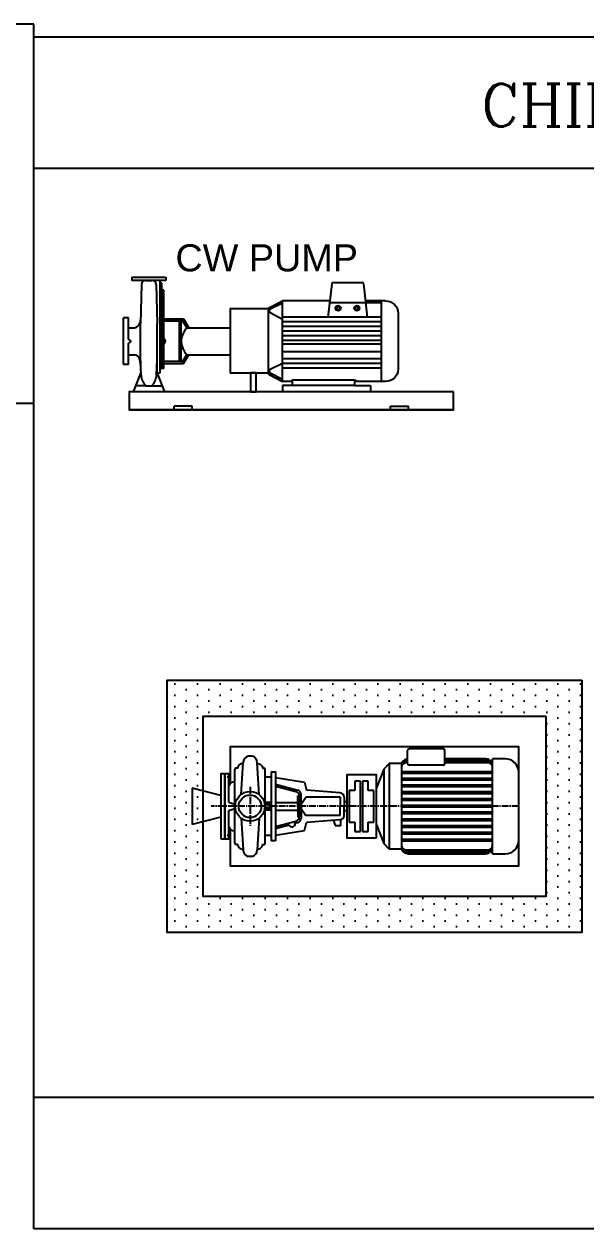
# Model space of a CAD drawing. Extents: x 462150 to 608263, y 35809 to 85242.
# Drawn here: x 480015 to 483132, y 43978 to 50655 of the extents above; entities that cross this region are included whole.
import ezdxf

# ---------------------------------------------------------------- set-up
doc = ezdxf.new("R2010")
doc.units = 0
doc.header["$LTSCALE"] = 500
doc.header["$MEASUREMENT"] = 0
doc.linetypes.add('CENTER2', pattern=[1.125, 0.75, -0.125, 0.125, -0.125])
doc.linetypes.add('HIDDEN2', pattern=[4.7625, 3.175, -1.5875])
for name, color, linetype in [('12- EQUIPMENT-HVAC', 12, 'Continuous'), ('AC-TEXT', 7, 'Continuous'), ('dwg', 9, 'Continuous'), ('M-CHWS', 6, 'Continuous'), ('M-PUMP', 9, 'Continuous'), ('PL-W-TEXT', 7, 'Continuous')]:
    doc.layers.add(name, color=color, linetype=linetype)
doc.styles.add('FF-LOOP', font='romanc.shx', dxfattribs={"height": 2})
doc.styles.add('ROMAND', font='sanss___.ttf', dxfattribs={"height": 0.3})

# ---------------------------------------------------------------- blocks, each defined once
blk = doc.blocks.new('PUMP-1')
h = blk.add_hatch()
h.set_pattern_fill('DOTS', color=256, scale=1000, angle=-90, style=0)
h.set_pattern_definition([(270, (6289.26, -22470.62), (62.5, -31.25), [0, -62.5])])
h.paths.add_polyline_path([(350, 700), (-1950, 700), (-1950, -700), (350, -700)])
h.paths.add_polyline_path([(150, -500), (-1750, -500), (-1750, 500), (150, 500)], flags=16)
for p, q in [((-1479.9, 278.7), (-1501.1, 278.7)), ((-616.2, 238.2), (-616.2, 308.7)), ((-418.8, 318.7), (-606.2, 318.7)), ((-408.8, 273.4), (-408.8, 308.7)), ((-408.8, 238.2), (-408.8, 308.7)), ((-1575.2, -204.2), (-1575.2, 204.2)), ((-1558.5, 211), (-1568.4, 211)), ((-1539.7, 66.3), (-1529.2, 241.6)), ((-1440.3, 65.5), (-1450.8, 241.6)), ((-1421.5, 211), (-1413.4, 211)), ((-1406.6, -204.2), (-1406.6, 204.2)), ((-748.8, 206.3), (-789.7, 102.6)), ((-718.8, 236.5), (-748.8, 206.3)), ((-748.8, 206.3), (-748.8, -206.3)), ((-718.8, 236.5), (-718.8, -236.5)), ((-647.9, 236.5), (-718.8, 236.5)), ((-649.4, 230.9), (-649.4, -230.9)), ((-616.2, 255.9), (-624.4, 255.9)), ((-616.2, 248.4), (-624.4, 248.4)), ((-616.2, 240.9), (-624.4, 240.9)), ((-418.8, 228.2), (-606.2, 228.2)), ((-182.5, 263.4), (-408.8, 263.4)), ((-170, 255.9), (-408.8, 255.9)), ((-170, 248.4), (-408.8, 248.4)), ((-170, 240.9), (-408.8, 240.9)), ((-145, -230.9), (-145, 263.4)), ((-75, 263.4), (-145, 263.4)), ((-145, -263.4), (-145, 225.9)), ((-1597.5, 162.2), (-1616.9, 162.2)), ((-1372.1, 160.9), (-1406.6, 160.9)), ((-1350, 160), (-1187.9, 134.2)), ((-1187.9, 134.2), (-1177.7, 89.1)), ((0, -188.4), (0, 188.4)), ((-1350, 122.7), (-1225.9, 89.5)), ((-1350, 112.4), (-1235.9, 81.8)), ((-992.5, 75.3), (-1177.7, 89.1)), ((-1607.9, 23.7), (-1575.2, 12.7)), ((-1372.1, 21.9), (-1406.6, 21.9)), ((-1372.1, 11), (-1406.6, 11)), ((-1350, 21.9), (-1225.4, 21.9)), ((-1225.4, 0), (-1225.4, 57.7)), ((-1225.4, 57.7), (-1217.4, 57.7)), ((-1225.4, 0), (-1225.4, -57.7)), ((-1223.4, 0), (-1223.4, 57.7)), ((-1223.4, 0), (-1223.4, -57.7)), ((-1221.4, 0), (-1221.4, 57.7)), ((-1221.4, 0), (-1221.4, -57.7)), ((-1219.4, 0), (-1219.4, 57.7)), ((-1219.4, 0), (-1219.4, -57.7)), ((-1217.4, 0), (-1217.4, 57.7)), ((-1217.4, 0), (-1217.4, -57.7)), ((-1207.4, 0), (-1207.4, 65.3)), ((-1207.4, 11.4), (-1181.1, 50.4)), ((-1207.4, 0), (-1207.4, -65.3)), ((-989.9, 50.4), (-1181.1, 50.4)), ((-989.9, 50.4), (-989.9, 0)), ((-989.9, -50.4), (-989.9, 0)), ((-968.9, 50.4), (-968.9, 0)), ((-953.9, 25.2), (-968.9, 25.2)), ((-968.9, -50.4), (-968.9, 0)), ((-1607.9, -23.7), (-1575.2, -12.7)), ((-1539.7, -66.3), (-1529.2, -241.6)), ((-1440.3, -65.5), (-1450.8, -241.6)), ((-1372.1, -11), (-1406.6, -11)), ((-1372.1, -21.9), (-1406.6, -21.9)), ((-1350, -21.9), (-1225.4, -21.9)), ((-1225.4, -57.7), (-1217.4, -57.7)), ((-1207.4, -11.4), (-1181.1, -50.4)), ((-989.9, -50.4), (-1181.1, -50.4)), ((-953.9, -25.2), (-968.9, -25.2)), ((-1350, -112.4), (-1235.9, -81.8)), ((-1350, -122.7), (-1272.6, -102)), ((-1241.1, -93.6), (-1225.9, -89.5)), ((-1187.9, -134.2), (-1177.7, -89.1)), ((-992.5, -75.3), (-1177.7, -89.1)), ((-1028.1, -78), (-1017.6, -105.9)), ((-1017.6, -105.9), (-986.6, -105.9)), ((-986.6, -105.9), (-986.6, -74.3)), ((-789.7, -102.6), (-748.8, -206.3)), ((-1597.5, -162.2), (-1616.9, -162.2)), ((-1372.1, -160.9), (-1406.6, -160.9)), ((-1350, -160), (-1187.9, -134.2)), ((-1558.5, -211), (-1568.4, -211)), ((-1421.5, -211), (-1413.4, -211)), ((-718.8, -236.5), (-748.8, -206.3)), ((-647.9, -236.5), (-718.8, -236.5)), ((-624.4, -240.9), (-170, -240.9)), ((-624.4, -248.4), (-170, -248.4)), ((-624.4, -255.9), (-170, -255.9)), ((-611.9, -263.4), (-182.5, -263.4)), ((-145, -263.4), (-75, -263.4)), ((-1479.9, -278.7), (-1501.1, -278.7))]:
    blk.add_line(p, q)
at = {"linetype": 'CENTER2', "ltscale": 0.1}
for p, q in [((-1490.5, 107.5), (-1490.5, -107.5)), ((0, 0), (-1706.8, 0))]:
    blk.add_line(p, q, dxfattribs=at)
at = {"color": 3}
blk.add_lwpolyline([(350, 700), (350, -700), (-1950, -700), (-1950, 700)], close=True, dxfattribs=at)
for points in [[(150, 500), (150, -500), (-1750, -500), (-1750, 500)], [(-1652.1, -180.9), (-1630, -180.9), (-1630, 180.9), (-1652.1, 180.9)], [(-1350, -190.9), (-1372.1, -190.9), (-1372.1, 190.9), (-1350, 190.9)], [(-789.7, -174.1), (-789.7, 174.1), (-953.9, 174.1), (-953.9, -174.1)]]:
    blk.add_lwpolyline(points, close=True)
for points in [[(-1600, -125.1), (-1600, -330), (0, -330), (0, 330), (-1600, 330), (-1600, 125.1)], [(-1607.9, 23.7), (-1607.9, 180.9), (-1630, 180.9), (-1630, -180.9), (-1607.9, -180.9), (-1607.9, -23.7)]]:
    blk.add_lwpolyline(points)
for points in [[(-1450.5, 236.5, -0.47134), (-1421.5, 211)], [(-1450.5, -236.5, 0.47134), (-1421.5, -211)]]:
    blk.add_lwpolyline(points, format="xyb")
at = {"linetype": 'HIDDEN2', "ltscale": 0.2}
for points in [[(-876.8, 138.8), (-909.3, 138.8), (-909.3, 87.7), (-940.5, 87.7), (-940.5, -88), (-909.3, -88), (-909.3, -138.8), (-876.8, -138.8)], [(-866.8, 138.8), (-866.8, -138.8), (-834.3, -138.8), (-834.3, -88), (-803.1, -88), (-803.1, 87.7), (-834.3, 87.7), (-834.3, 138.8)]]:
    blk.add_lwpolyline(points, close=True, dxfattribs=at)
at = {"color": 7}
for points in [[(-145, 184.5), (-145, 192), (-649.4, 192), (-649.4, 184.5)], [(-145, 147), (-145, 154.5), (-649.4, 154.5), (-649.4, 147)], [(-145, 109.5), (-145, 117), (-649.4, 117), (-649.4, 109.5)], [(-145, 72), (-145, 79.5), (-649.4, 79.5), (-649.4, 72)], [(-145, 34.5), (-145, 42), (-649.4, 42), (-649.4, 34.5)], [(-145, -3), (-145, 4.5), (-649.4, 4.5), (-649.4, -3)], [(-145, -40.5), (-145, -33), (-649.4, -33), (-649.4, -40.5)], [(-145, -78), (-145, -70.5), (-649.4, -70.5), (-649.4, -78)], [(-145, -115.5), (-145, -108), (-649.4, -108), (-649.4, -115.5)], [(-145, -153), (-145, -145.5), (-649.4, -145.5), (-649.4, -153)], [(-145, -190.5), (-145, -183), (-649.4, -183), (-649.4, -190.5)]]:
    blk.add_lwpolyline(points, close=True, dxfattribs=at)
for radius in [82.5, 62.5]:
    blk.add_circle((-1490.5, 0), radius)
for centre, radius, start, end in [((-1488.4, 240), 40.8, 108.17258, 177.68865), ((-1490.8, 240.3), 40, 1.97481, 74.13348), ((-606.2, 308.7), 10, 90, 180), ((-418.8, 308.7), 10, 0, 90), ((-1568.4, 204.2), 6.76, 90, 180), ((-1533.5, 211.7), 25.1, 80.82663, 181.77206), ((-1413.4, 204.2), 6.76, 0, 90), ((-611.9, 225.9), 37.5, 96.52663, 180), ((-624.4, 230.9), 25, 90, 180), ((-624.4, 223.4), 25, 90, 180), ((-624.4, 215.9), 25, 90, 180), ((-606.2, 238.2), 10, 180, 270), ((-418.8, 238.2), 10, 270, 0), ((-182.5, 225.9), 37.5, 0, 90), ((-170, 230.9), 25, 0, 90), ((-170, 223.4, 0), 25, 0, 90), ((-170, 215.9, 0), 25, 0, 90), ((-75, 188.4), 75, 0, 90), ((-1573.8, 98.9), 37, 92.05552, 156.84377), ((-1242.4, 57.7), 25, 0, 75), ((-1232.4, 65.3), 25, 0, 75), ((-993.9, 50.4, 0), 25, 0, 86.73066), ((-1242.4, -57.7), 25, 285, 0), ((-1232.4, -65.3), 25, 285, 0), ((-993.9, -50.4, 0), 25, 273.26934, 0), ((-1573.8, -98.9), 37, 203.15623, 267.94448), ((-1256.9, -97.7), 16.3, 195.11546, 14.88454), ((-75, -188.4), 75, 270, 0), ((-1568.4, -204.2), 6.76, 180, 270), ((-1533.5, -211.7), 25.1, 178.22794, 279.17337), ((-1488.4, -240), 40.8, 182.31135, 251.82742), ((-1490.8, -240.3), 40, 285.86652, 358.02519), ((-1413.4, -204.2), 6.76, 270, 0), ((-624.4, -215.9), 25, 180, 270), ((-624.4, -223.4), 25, 180, 270), ((-611.9, -225.9), 37.5, 180, 270), ((-624.4, -230.9), 25, 180, 270), ((-182.5, -225.9), 37.5, 270, 0), ((-170, -215.9), 25, 270, 0), ((-170, -223.4), 25, 270, 0), ((-170, -230.9), 25, 270, 0)]:
    blk.add_arc(centre, radius, start, end)
blk = doc.blocks.new('A$C42BF73B6')
for p, q in [((-1476.7, 355), (-1476.7, 336.2)), ((-1476.7, 355), (-1289.2, 355)), ((-1289.2, 336.2), (-1476.7, 336.2)), ((-1399.7, 336.2), (-1366.3, 336.2)), ((-1320.5, -174.8), (-1320.5, 336.2)), ((-1289.2, 355), (-1289.2, 336.2)), ((-1424.5, 314.6), (-1429.5, 98.7)), ((-1341.5, 314.6), (-1336.1, 98.7)), ((-1320.5, -113.2), (-1320.5, 321)), ((-1320.5, -174.8), (-1320.5, 321)), ((-1310.5, 321), (-1320.5, 321)), ((-1310.5, -151.8), (-1310.5, 321)), ((-1310.5, -150.8), (-1310.5, 282.7)), ((-1300.5, 282.7), (-1310.5, 282.7)), ((-1300.5, -150.8), (-1300.5, 282.7)), ((-368, 318.4), (-389.1, 133.6)), ((-358.6, 325), (-200.7, 325)), ((-191.3, 318.4), (-172.2, 133.6)), ((-714.3, 187.6), (-641.5, 223.3)), ((-710, 178.9), (-641.5, 212.4)), ((-641.5, -223.3), (-641.5, 223.3)), ((-376.3, 223.3), (-641.5, 223.3)), ((-94.6, 212.8), (-377.8, 212.8)), ((-69.4, 223.3), (-183.8, 223.3)), ((-94.6, 223.3), (-94.6, -223.3)), ((-719.9, -176), (-719.9, 178.7)), ((-715.6, 169.9), (-715.6, 167.2)), ((-710.2, 158.4), (-642.2, 122.5)), ((0, 155.4), (0, -155.4)), ((-1523, -130), (-1523, 130)), ((-1495.8, 130), (-1523, 130)), ((-1495.8, 10.9), (-1495.8, 130)), ((-1495.8, 75), (-1480.6, 75)), ((-1495.8, 75), (-1462.9, 75)), ((-1428.5, 123.7), (-1433.2, 101)), ((-1429.5, -44.9), (-1429.5, 98.7)), ((-1336.1, -174.8), (-1336.1, 98.7)), ((-1300.5, 123.2), (-1191.4, 123.2)), ((-1300.5, 113.2), (-1196.9, 113.2)), ((-1212.7, -113.2), (-1212.7, 113.2)), ((-1202.7, -113.2), (-1202.7, 113.2)), ((-1191.4, 123.2), (-1196.9, 113.2)), ((-1196.9, 113.2), (-1172.4, 75)), ((-1191.4, 123.2), (-1160.5, 75)), ((-1481.8, 0), (-1495.8, 10.9)), ((-1481.8, 0), (-1495.8, -10.9)), ((-1495.8, -130), (-1495.8, -10.9)), ((-1426.8, -165.6), (-1429.5, -44.9)), ((-1495.8, -130), (-1523, -130)), ((-1495.8, -75), (-1462.9, -75)), ((-1428.1, -138.6), (-1433.2, -101)), ((-1425.9, -188), (-1429.5, -98.7)), ((-1339.9, -188), (-1336.1, -98.7)), ((-1196.9, -113.2), (-1300.5, -113.2)), ((-1300.5, -123.2), (-1191.4, -123.2)), ((-1196.9, -113.2), (-1172.4, -75)), ((-1191.4, -123.2), (-1196.9, -113.2)), ((-1191.4, -123.2), (-1160.5, -75)), ((-1191.4, -123.2), (-1160.5, -75)), ((-709.3, -154.6), (-641.5, -121.5)), ((-1426.6, -172.6), (-1469.3, -280)), ((-1339.3, -173), (-1296.7, -280)), ((-1336.1, -174.8), (-1320.5, -174.8)), ((-1310.5, -151.8), (-1320.5, -151.8)), ((-1300.5, -150.8), (-1310.5, -150.8)), ((-714.9, -163.7), (-714.9, -166.4)), ((-714.6, -184.8), (-641.5, -223.3)), ((-709.5, -175.2), (-641.5, -211)), ((-1399.8, -247), (-1456.2, -247)), ((-1399.8, -247), (-1366.2, -247)), ((-1366.2, -247), (-1309.8, -247)), ((-598.3, -223.3), (-641.5, -223.3)), ((-586.6, -246.2), (-640.8, -246.2)), ((-640.8, -246.2), (-640.8, -280)), ((-586.6, -213.7), (-598.3, -223.3)), ((-586.6, -213.7), (-241.5, -213.7)), ((-586.6, -246.2), (-586.6, -213.7)), ((-241.5, -246.2), (-586.6, -246.2)), ((-241.5, -213.7), (-229.8, -223.3)), ((-241.5, -213.7), (-241.5, -246.2)), ((-241.5, -246.2), (-153.4, -246.2)), ((-69.4, -223.3), (-229.8, -223.3)), ((-153.4, -246.2), (-153.4, -280))]:
    blk.add_line(p, q)
at = {"color": 9}
for p, q in [((-94.6, 133.6), (-641.5, 133.6)), ((-1172.4, 75), (-932, 75)), ((-94.6, 107.7), (-641.5, 107.7)), ((-94.6, 81.8), (-641.5, 81.8)), ((-94.6, 55.9), (-641.5, 55.9)), ((-94.6, 29.9), (-641.5, 29.9)), ((-94.6, 4), (-641.5, 4)), ((-94.6, -17), (-641.5, -17)), ((-94.6, -58.2), (-641.5, -58.2)), ((-1172.4, -75), (-932, -75)), ((-94.6, -97.1), (-641.5, -97.1)), ((-94.6, -123), (-641.5, -123)), ((-94.6, -148.9), (-641.5, -148.9))]:
    blk.add_line(p, q, dxfattribs=at)
for points in [[(-719.9, 178.7), (-932, 178.7), (-932, -175.1), (-719.9, -175.1)], [(-787, -175.1), (-819.1, -175.1), (-819.1, -280), (-787, -280)]]:
    blk.add_lwpolyline(points, close=True)
for centre, radius in [((-332.6, 182.9), 14.3), ((-332.6, 182.9), 8.6), ((-228.7, 182.9), 14.3), ((-228.7, 182.9), 8.6)]:
    blk.add_circle(centre, radius)
for centre, radius, start, end in [((-1399.7, 311.2), 25, 90, 172.35959), ((-1366.3, 311.2), 25, 7.64041, 90), ((-358.6, 315), 10, 90, 159.84795), ((-200.7, 315), 10, 20.15205, 90), ((-709.9, 178.7), 10, 116.07927, 180), ((-705.6, 169.9), 10, 116.07927, 180.24329), ((-705.6, 167.2), 10, 180.24329, 242.23397), ((-1462.9, 105), 30, 270, 352.35959), ((-1307.8, 0), 17, 294.61429, 65.38571), ((-1462.9, -105), 30, 7.64041, 90), ((-1328.7, -180.1), 97.6, 184.68232, 223.31041), ((-1438.2, -179.5), 98.6, 316.78982, 355.0266), ((-709.9, -176), 10, 180, 242.23397), ((-704.9, -163.6), 10, 116.07927, 180.24329), ((-704.9, -166.3), 10, 180.24329, 242.23397)]:
    blk.add_arc(centre, radius, start, end)
blk.add_arc((-1094.8, 0), 107.9, 135.97455, 224.02545, dxfattribs=at)
at = {"extrusion": (0, 0, -1)}
for centre, start_param, end_param in [((-69.4, 155.4), -1.570796, 0), ((-69.4, -155.4), 0, 1.570796)]:
    blk.add_ellipse(centre, major_axis=(69.4, 0), ratio=0.978261, start_param=start_param, end_param=end_param, dxfattribs=at)
at = {"layer": '12- EQUIPMENT-HVAC'}
for p, q in [((307.3, -280), (-1492.7, -280)), ((307.3, -380), (-1492.7, -380))]:
    blk.add_line(p, q, dxfattribs=at)
at = {"layer": 'dwg', "linetype": 'Continuous'}
for p, q in [((-1242.7, -380), (-1242.7, -360)), ((-1142.7, -360), (-1242.7, -360)), ((-1142.7, -380), (-1142.7, -360)), ((-42.7, -380), (-42.7, -360)), ((-42.7, -360), (57.3, -360)), ((57.3, -380), (57.3, -360))]:
    blk.add_line(p, q, dxfattribs=at)
blk.add_lwpolyline([(307.3, -280), (-1492.7, -280), (-1492.7, -380), (307.3, -380)], close=True, dxfattribs=at)
blk = doc.blocks.new('MECH-A')
for p, q in [((1, 1), (0, 1)), ((0, 1), (0, 0)), ((1, 0), (1, 1)), ((0, 0), (1, 0))]:
    blk.add_line(p, q)

msp = doc.modelspace()

# ---------------------------------------------------------------- linework, layer by layer
for p, q in [((480068, 43978.2), (480068, 50655.4)), ((488648.7, 50582.4), (480068, 50582.4)), ((488648.7, 49854.9), (480068, 49854.9)), ((488648.7, 44705.7), (480068, 44705.7)), ((488648.7, 43978.2), (480068, 43978.2))]:
    msp.add_line(p, q)
at = {"layer": 'M-CHWS', "linetype": 'Continuous'}
for p, q in [((481106.6, 46380.2), (480946.6, 46420.2)), ((480946.6, 46420.2), (480946.6, 46220.2)), ((481106.6, 46260.2), (480946.6, 46220.2))]:
    msp.add_line(p, q, dxfattribs=at)
msp.add_circle((481268.2, 46320.2), 82.5, dxfattribs=at)

# ---------------------------------------------------------------- block references
at = {"xscale": 2970, "yscale": 2100, "zscale": 2970}
msp.add_blockref('MECH-A', (477098, 48555.4), dxfattribs=at)
at = {"layer": '12- EQUIPMENT-HVAC', "linetype": 'Continuous'}
msp.add_blockref('A$C42BF73B6', (482089.7, 48898), dxfattribs=at)
at = {"layer": 'M-PUMP'}
msp.add_blockref('PUMP-1', (482758.7, 46320.2), dxfattribs=at)

# ---------------------------------------------------------------- texts
at = {"layer": 'AC-TEXT', "style": 'ROMAND'}
msp.add_text('CW PUMP', height=150, dxfattribs=at).set_placement((480854.4, 49285))
at = {"layer": 'PL-W-TEXT', "style": 'FF-LOOP'}
msp.add_text('CHILLED WATER PUMP', height=238.14, dxfattribs=at).set_placement((482548.9, 50087.1, 0))

doc.saveas('drawing.dxf')
